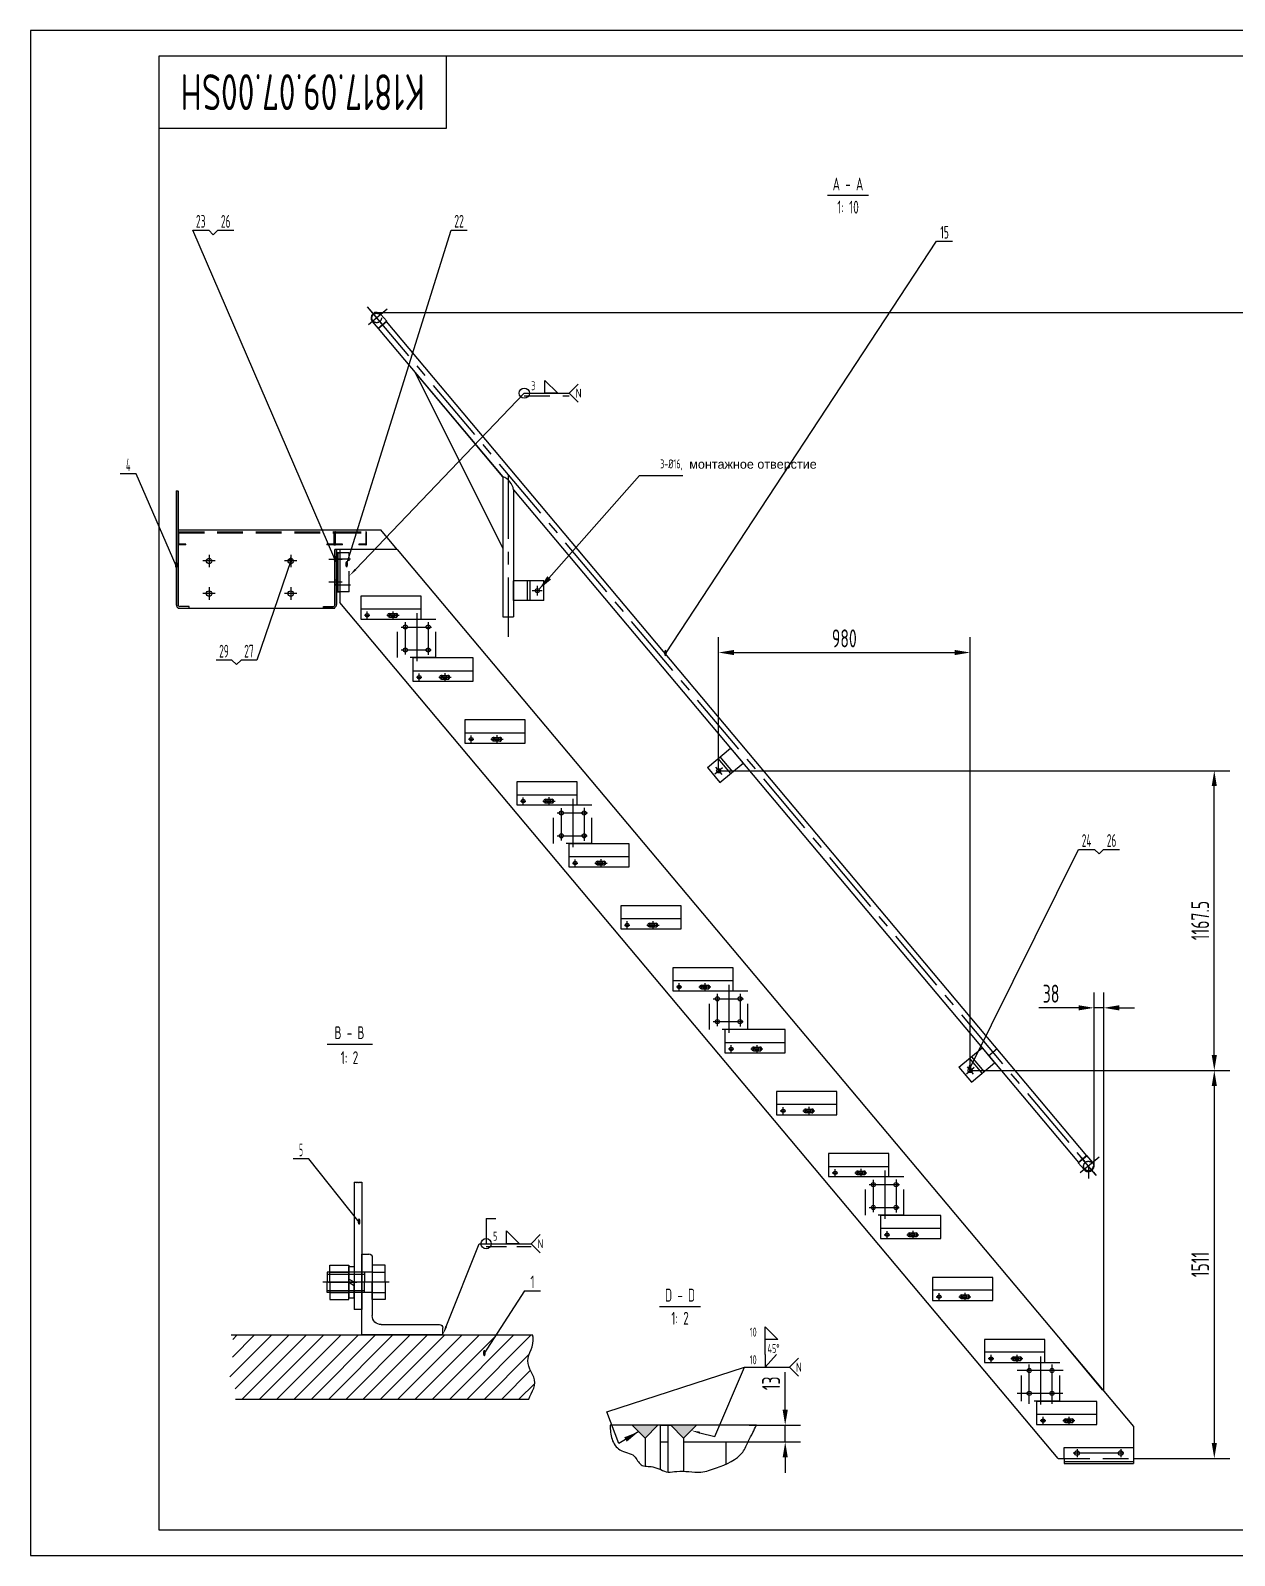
# Model space of a CAD drawing. Header units: millimetres. Extents: x 0 to 8400, y -102 to 5940.
# Drawn here: x 0 to 4689, y 0 to 5940 of the extents above; entities that cross this region are included whole.
import ezdxf
from ezdxf.enums import TextEntityAlignment as Align

# ---------------------------------------------------------------- set-up
doc = ezdxf.new("R2010")
doc.units = ezdxf.units.MM
doc.header["$LTSCALE"] = 200
doc.linetypes.add('F', pattern=[0.75, 0.5, -0.25])
doc.linetypes.add('G', pattern=[2, 1.25, -0.25, 0.25, -0.25])
for name, color, linetype in [('01', 7, 'Continuous'), ('02', 1, 'Continuous'), ('04', 2, 'F'), ('05', 4, 'G'), ('08', 1, 'Continuous'), ('10', 1, 'Continuous'), ('11', 3, 'Continuous'), ('13', 3, 'Continuous')]:
    doc.layers.add(name, color=color, linetype=linetype)
doc.styles.get("Standard").update_dxf_attribs({"font": 'isocp', "width": 0.707, "bigfont": 'intecad.shx'})
doc.dimstyles.new('INTE', dxfattribs={"dimscale": 20, "dimtxt": 3.5, "dimasz": 3, "dimexe": 3, "dimexo": 0, "dimgap": 1, "dimtad": 1, "dimdec": 3, "dimdsep": 46, "dimtxsty": 'Standard', "dimcen": 0, "dimclrd": 1, "dimclre": 1, "dimclrt": 3, "dimaunit": 1, "dimadec": 0, "dimazin": 0, "dimtfac": 1, "dimtmove": 0, "dimatfit": 0, "dimfxl": 1, "dimarcsym": 0})

# ---------------------------------------------------------------- blocks, each defined once
blk = doc.blocks.new('A$C0010469C')
at = {"layer": '04', "color": 2, "linetype": 'F'}
for p, q in [((0, 3), (0, 48)), ((3, 51), (607, 51)), ((3, 48), (607, 48)), ((3, 3), (3, 48)), ((30, 3), (3, 3)), ((30, 0), (3, 0)), ((30, 0), (30, 3)), ((607, 3), (580, 3)), ((580, 3), (580, 0)), ((607, 0), (580, 0)), ((607, 48), (607, 3)), ((610, 3), (610, 48)), ((610, 48), (610, 3)), ((613, 51), (731, 51)), ((613, 48), (731, 48)), ((613, 3), (613, 48)), ((640, 3), (613, 3)), ((640, 0), (613, 0)), ((640, 0), (640, 3)), ((731, 3), (704, 3)), ((704, 3), (704, 0)), ((731, 0), (704, 0)), ((731, 48), (731, 3)), ((734, 3), (734, 48))]:
    blk.add_line(p, q, dxfattribs=at)
for centre, start, end in [((3, 48), 90, 180), ((3, 3), 180, 270), ((607, 48), 0, 90), ((607, 3), 270, 0), ((613, 48), 90, 180), ((613, 3), 180, 270), ((731, 48), 0, 90), ((731, 3), 270, 0)]:
    blk.add_arc(centre, 3, start, end, dxfattribs=at)
blk = doc.blocks.new('*D105')
at = {"layer": '08', "color": 1, "lineweight": -2, "ltscale": 0.8}
for p, q in [((4141.7, 1517), (4141.7, 2193.2)), ((4179.7, 640.4), (4179.7, 2193.2)), ((4081.7, 2133.2), (3927.3, 2133.2)), ((4179.7, 2133.2), (4141.7, 2133.2)), ((4239.7, 2133.2), (4299.7, 2133.2))]:
    blk.add_line(p, q, dxfattribs=at)
at = {"layer": '08', "color": 1, "ltscale": 0.8}
for points in [[(4081.7, 2143.2), (4081.7, 2123.2), (4141.7, 2133.2)], [(4239.7, 2143.2), (4239.7, 2123.2), (4179.7, 2133.2)]]:
    blk.add_solid(points, dxfattribs=at)
at = {"layer": 'Defpoints', "color": 0, "ltscale": 0.8}
for p in [(4141.7, 2133.2), (4141.7, 1517), (4179.7, 640.4)]:
    blk.add_point(p, dxfattribs=at)
at = {"layer": '08', "color": 3, "ltscale": 0.8, "insert": (3974.5, 2188.2), "char_height": 70, "attachment_point": 5}
blk.add_mtext('38', dxfattribs=at)
blk = doc.blocks.new('*D106')
at = {"layer": '08', "color": 1, "lineweight": -2, "ltscale": 0.8}
for p, q in [((3659.2, 1889), (4670.1, 1889)), ((4610.1, 1829), (4610.1, 437.9)), ((4295.6, 377.9), (4670.1, 377.9))]:
    blk.add_line(p, q, dxfattribs=at)
at = {"layer": '08', "color": 1, "ltscale": 0.8}
for points in [[(4600.1, 1829), (4620.1, 1829), (4610.1, 1889)], [(4600.1, 437.9), (4620.1, 437.9), (4610.1, 377.9)]]:
    blk.add_solid(points, dxfattribs=at)
at = {"layer": 'Defpoints', "color": 0, "ltscale": 0.8}
for p in [(3659.2, 1889), (4295.6, 377.9), (4610.1, 377.9)]:
    blk.add_point(p, dxfattribs=at)
at = {"layer": '08', "color": 3, "ltscale": 0.8, "insert": (4555.1, 1133.4), "char_height": 70, "attachment_point": 5, "rotation": 90}
blk.add_mtext('1511', dxfattribs=at)
blk = doc.blocks.new('*D107')
at = {"layer": '08', "color": 1, "lineweight": -2, "ltscale": 0.8}
for p, q in [((2679.6, 3056.5), (2679.6, 3577.2)), ((3659.2, 1889), (3659.2, 3577.2)), ((2739.6, 3517.2), (3599.2, 3517.2))]:
    blk.add_line(p, q, dxfattribs=at)
at = {"layer": '08', "color": 1, "ltscale": 0.8}
for points in [[(2739.6, 3527.2), (2739.6, 3507.2), (2679.6, 3517.2)], [(3599.2, 3527.2), (3599.2, 3507.2), (3659.2, 3517.2)]]:
    blk.add_solid(points, dxfattribs=at)
at = {"layer": 'Defpoints', "color": 0, "ltscale": 0.8}
for p in [(3659.2, 3517.2), (2679.6, 3056.5), (3659.2, 1889)]:
    blk.add_point(p, dxfattribs=at)
at = {"layer": '08', "color": 3, "ltscale": 0.8, "insert": (3169.4, 3572.2), "char_height": 70, "attachment_point": 5}
blk.add_mtext('980', dxfattribs=at)
blk = doc.blocks.new('*D108')
at = {"layer": '08', "color": 1, "lineweight": -2, "ltscale": 0.8}
for p, q in [((2679.9, 3056.8), (4670.1, 3056.8)), ((4610.1, 1949.3), (4610.1, 2996.8)), ((3659.5, 1889.3), (4670.1, 1889.3))]:
    blk.add_line(p, q, dxfattribs=at)
at = {"layer": '08', "color": 1, "ltscale": 0.8}
for points in [[(4600.1, 2996.8), (4620.1, 2996.8), (4610.1, 3056.8)], [(4600.1, 1949.3), (4620.1, 1949.3), (4610.1, 1889.3)]]:
    blk.add_solid(points, dxfattribs=at)
at = {"layer": 'Defpoints', "color": 0, "ltscale": 0.8}
for p in [(2679.9, 3056.8), (4610.1, 3056.8), (3659.5, 1889.3)]:
    blk.add_point(p, dxfattribs=at)
at = {"layer": '08', "color": 3, "ltscale": 0.8, "insert": (4555.1, 2473.1), "char_height": 70, "attachment_point": 5, "rotation": 90}
blk.add_mtext('1167.5', dxfattribs=at)
blk = doc.blocks.new('*U129', base_point=(6981.3, 4874.6))
at = {"layer": '01'}
blk.add_lwpolyline([(7269, 5171.1), (7269, 5121.1), (7313, 5171.1)], dxfattribs=at)
at = {"layer": '02'}
for points in [[(7015.2, 4866.1), (7073.4, 4851.5), (7189, 5121.1), (7364, 5121.1)], [(7399.4, 5156.5), (7364, 5121.1), (7399.4, 5085.7)]]:
    blk.add_lwpolyline(points, dxfattribs=at)
blk.add_lwpolyline([(6981.3, 4874.6, 0, 8, 0), (7015.2, 4866.1, 8, 8, 0)], format="xyseb", dxfattribs=at)
at = {"layer": '13', "width": 0.707}
blk.add_text('10', height=35, dxfattribs=at).set_placement((7209, 5132.6))
at = {"layer": '13', "width": 1.010989}
blk.add_text('N', height=35, dxfattribs=at).set_placement((7389, 5103.6), (7412, 5103.6), align=Align.FIT)
blk = doc.blocks.new('1231')
at = {"layer": '01'}
for p, q in [((2347.1, 4599.8), (2382.1, 4599.8)), ((2382.1, 4599.8), (2382.1, 4555.8)), ((6624.1, 4598.9), (2382.1, 4598.9)), ((2382.1, 4556.6), (2382.1, 4598.9)), ((6081.1, 4598.9), (6081.1, 4554.9)), ((6624.1, 4599.8), (6624.1, 4555.8)), ((6659.1, 4599.8), (6624.1, 4599.8)), ((6624.1, 4556.6), (6624.1, 4598.9)), ((2347.1, 4555.8), (2382.1, 4555.8)), ((2382.1, 4556.6), (3136.4, 4556.6)), ((2603.4, 4556.6), (3350.1, 4377.3)), ((3136.4, 4556.6), (2603.4, 4556.6)), ((3136.4, 4556.6), (3554.6, 4205.7)), ((3202.2, 4556.6), (6624.1, 4556.6)), ((3202.2, 4556.6), (3581.8, 4238.1)), ((4516.1, 4439.1), (4516.1, 4556.6)), ((4516.1, 4556.6), (4592.1, 4556.6)), ((4592.1, 4439.1), (4592.1, 4556.6)), ((6040.1, 4439.1), (6040.1, 4556.6)), ((6040.1, 4556.6), (6116.1, 4556.6)), ((6116.1, 4439.1), (6116.1, 4556.6)), ((6659.1, 4555.8), (6624.1, 4555.8)), ((3550.1, 4418.1), (3474.6, 4328.1)), ((3608.3, 4369.2), (3550.1, 4418.1)), ((4516.1, 4439.1), (4516.1, 4439.1)), ((4516.1, 4439.1), (4592.1, 4439.1)), ((6040.1, 4439.1), (6116.1, 4439.1)), ((6040.1, 4439.1), (6040.1, 4439.1)), ((3608.3, 4369.2), (3532.8, 4279.2)), ((3608.3, 4369.2), (3608.3, 4369.2)), ((3532.8, 4279.2), (3474.6, 4328.1)), ((3554.6, 4205.7), (3581.8, 4238.1))]:
    blk.add_line(p, q, dxfattribs=at)
at = {"layer": '01', "color": 7, "linetype": 'Continuous'}
for p, q in [((4516.1, 4502.6), (4592.1, 4502.6)), ((6040.1, 4502.6), (6116.1, 4502.6)), ((3567.5, 4320.6), (3509.3, 4369.4))]:
    blk.add_line(p, q, dxfattribs=at)
at = {"layer": '01'}
for centre in [(4554.1, 4464.1), (6078.1, 4464.1), (3563.1, 4374.5)]:
    blk.add_circle(centre, 8, dxfattribs=at)
for centre, radius, start, end in [((2347.1, 4577.8), 22, 90, 270), ((6659.1, 4577.8), 22, 270, 90), ((3169.3, 4497), 68.1, 61.08998, 118.91002)]:
    blk.add_arc(centre, radius, start, end, dxfattribs=at)
at = {"layer": '04', "color": 2, "linetype": 'F'}
for p, q in [((4516.1, 4492.6), (4592.1, 4492.6)), ((6040.1, 4492.6), (6116.1, 4492.6)), ((3573.9, 4328.2), (3515.7, 4377.1))]:
    blk.add_line(p, q, dxfattribs=at)
for centre in [(2347.1, 4577.8), (6659.1, 4577.8)]:
    blk.add_circle(centre, 18.5, dxfattribs=at)
at = {"layer": '05', "color": 4, "linetype": 'G'}
for p, q in [((2289.8, 4577.8), (6706.5, 4577.8)), ((2303.2, 4577.8), (2390.9, 4577.8)), ((2347.1, 4631.9), (2347.1, 4535.9)), ((3144.1, 4577.8), (3627.4, 4172.2)), ((6702.9, 4577.8), (6615.2, 4577.8)), ((6659.1, 4631.9), (6659.1, 4535.9)), ((4535.6, 4464.1), (4573.2, 4464.1)), ((4554.1, 4444.9), (4554.1, 4484.3)), ((6059.6, 4464.1), (6097.2, 4464.1)), ((6078.1, 4444.9), (6078.1, 4484.3)), ((3577.3, 4362.6), (3548.5, 4386.8)), ((3575.5, 4389.2), (3550.2, 4359))]:
    blk.add_line(p, q, dxfattribs=at)
blk = doc.blocks.new('*U131', base_point=(1241.5, 3815.3))
at = {"layer": '01'}
blk.add_lwpolyline([(2003.1, 4577.3), (2053.1, 4527.3), (2003.1, 4527.3)], close=True, dxfattribs=at)
blk.add_circle((1923.1, 4527.3), 20, dxfattribs=at)
at = {"layer": '02'}
for points in [[(1265.7, 3840.6), (1923.1, 4527.3), (2098.1, 4527.3)], [(2133.4, 4562.6), (2098.1, 4527.3), (2133.4, 4491.9)]]:
    blk.add_lwpolyline(points, dxfattribs=at)
blk.add_lwpolyline([(1241.5, 3815.3, 0, 8, 0), (1265.7, 3840.6, 8, 8, 0)], format="xyseb", dxfattribs=at)
at = {"layer": '04'}
blk.add_line((1923.1, 4516.8), (2098.1, 4516.8), dxfattribs=at)
at = {"layer": '13', "width": 0.707}
blk.add_text('3', height=35, dxfattribs=at).set_placement((1950.1, 4538.8))
at = {"layer": '13', "width": 1.010989}
blk.add_text('N', height=35, dxfattribs=at).set_placement((2123.1, 4509.8), (2146.1, 4509.8), align=Align.FIT)
blk = doc.blocks.new('*D132')
at = {"layer": '08', "color": 1, "lineweight": -2, "ltscale": 0.8}
for p, q in [((2939.1, 567.4), (2939.1, 714)), ((2798.5, 507.4), (2999.1, 507.4)), ((2939.1, 442.4), (2939.1, 507.4)), ((2708.5, 442.4), (2999.1, 442.4)), ((2939.1, 382.4), (2939.1, 322.4))]:
    blk.add_line(p, q, dxfattribs=at)
at = {"layer": '08', "color": 1, "ltscale": 0.8}
for points in [[(2929.1, 567.4), (2949.1, 567.4), (2939.1, 507.4)], [(2929.1, 382.4), (2949.1, 382.4), (2939.1, 442.4)]]:
    blk.add_solid(points, dxfattribs=at)
at = {"layer": 'Defpoints', "color": 0, "ltscale": 0.8}
for p in [(2798.5, 507.4), (2939.1, 507.4), (2708.5, 442.4)]:
    blk.add_point(p, dxfattribs=at)
at = {"layer": '08', "color": 3, "ltscale": 0.8, "insert": (2884.1, 670.7), "char_height": 70, "attachment_point": 5, "rotation": 90}
blk.add_mtext('13', dxfattribs=at)
blk = doc.blocks.new('*U133')
at = {"layer": '01'}
for p, q in [((0, 63), (0, 0)), ((0, 63), (5.4, 63)), ((8, 15), (8, 60.4)), ((0, 0), (63, 0)), ((60.4, 8), (15, 8)), ((63, 0), (63, 5.4))]:
    blk.add_line(p, q, dxfattribs=at)
for centre, radius, start, end in [((5.4, 60.4), 2.64, 0.2621, 90), ((15, 15), 7, 180, 269.8782), ((60.4, 5.4), 2.64, 0, 90)]:
    blk.add_arc(centre, radius, start, end, dxfattribs=at)
blk = doc.blocks.new('*U134')
at = {"layer": '01'}
for p, q in [((-14.8, 0), (-14.8, 13.4)), ((-14.8, 13.4), (0, 13.4)), ((0, 13.4), (0, 0)), ((-14.8, 8), (0, 8)), ((0, -13.4), (0, 0)), ((-14.8, 0), (-14.8, -13.4)), ((-14.8, -8), (0, -8)), ((-14.8, -13.4), (0, -13.4))]:
    blk.add_line(p, q, dxfattribs=at)
at = {"layer": '05'}
blk.add_line((-15.9, 0), (1.1, 0), dxfattribs=at)
blk = doc.blocks.new('*U135')
at = {"layer": '01'}
for p, q in [((-10, 0), (-10, 13.4)), ((-10, 13.4), (0, 13.4)), ((0, 13.4), (0, 0)), ((0, 8), (-10, 8)), ((-10, 0), (-10, -13.4)), ((0, 8), (35, 8)), ((0, -13.4), (0, 0)), ((6, 8), (6, 0)), ((6, -8), (6, 0)), ((35, 8), (35, 0)), ((35, -8), (35, 0)), ((0, -8), (-10, -8)), ((0, -8), (35, -8)), ((-10, -13.4), (0, -13.4))]:
    blk.add_line(p, q, dxfattribs=at)
at = {"layer": '02'}
for p, q in [((35, 6.4), (6, 6.4)), ((35, -6.4), (6, -6.4))]:
    blk.add_line(p, q, dxfattribs=at)
at = {"layer": '05'}
blk.add_line((-13.1, 0), (38.5, 0), dxfattribs=at)
blk = doc.blocks.new('*U136')
at = {"layer": '01'}
for p, q in [((-12.2, 4.1), (-12.2, 0)), ((0, 4.1), (-12.2, 4.1)), ((-12.2, 0), (0, 0)), ((0, 0), (-2.4, 4.1)), ((0, 4.1), (2.4, 0)), ((0, 4.1), (12.2, 4.1)), ((12.2, 0), (0, 0)), ((12.2, 4.1), (12.2, 0))]:
    blk.add_line(p, q, dxfattribs=at)
at = {"layer": '05'}
blk.add_line((0, 6.2), (0, -2.1), dxfattribs=at)
blk = doc.blocks.new('6547891230.0.')
at = {"layer": '01'}
for p, q in [((19383.4, 7040.4), (19159.4, 7040.4)), ((19159.4, 7040.4), (19159.4, 6832.8)), ((19383.4, 7040.4), (22250.6, 3623.6)), ((21888.3, 3580.8), (19159.4, 6832.8)), ((22130, 3767.3), (21976.4, 3950.4)), ((22250.6, 3623.6), (22250.6, 3479.4)), ((21980.6, 3499.2), (21980.6, 3479.4))]:
    blk.add_line(p, q, dxfattribs=at)
at = {"layer": '01', "color": 7, "linetype": 'Continuous'}
for p, q in [((19475.8, 6858.7), (19240.8, 6858.7)), ((19240.8, 6858.7), (19240.8, 6768.7)), ((19475.8, 6768.7), (19475.8, 6858.7)), ((19240.8, 6808.7), (19475.8, 6808.7)), ((19352.8, 6790.7), (19378.8, 6790.7)), ((19352.8, 6776.7), (19378.8, 6776.7)), ((19240.8, 6768.7), (19475.8, 6768.7)), ((19443.3, 6617.4), (19443.3, 6527.4)), ((19678.3, 6617.4), (19443.3, 6617.4)), ((19678.3, 6527.4), (19678.3, 6617.4)), ((19443.3, 6567.4), (19678.3, 6567.4)), ((19555.3, 6549.4), (19581.3, 6549.4)), ((19555.3, 6535.4), (19581.3, 6535.4)), ((19443.3, 6527.4), (19678.3, 6527.4)), ((19880.8, 6376.1), (19645.8, 6376.1)), ((19645.8, 6376.1), (19645.8, 6286.1)), ((19880.8, 6286.1), (19880.8, 6376.1)), ((19645.8, 6326.1), (19880.8, 6326.1)), ((19757.8, 6308.1), (19783.8, 6308.1)), ((19645.8, 6286.1), (19880.8, 6286.1)), ((19757.8, 6294.1), (19783.8, 6294.1)), ((19848.3, 6134.8), (19848.3, 6044.8)), ((20083.3, 6134.8), (19848.3, 6134.8)), ((20083.3, 6044.8), (20083.3, 6134.8)), ((19848.3, 6084.8), (20083.3, 6084.8)), ((19960.3, 6068.6), (19960.3, 6050.8)), ((19960.3, 6066.8), (19986.3, 6066.8)), ((19848.3, 6044.8), (20083.3, 6044.8)), ((19960.3, 6052.8), (19986.3, 6052.8)), ((20285.8, 5893.5), (20050.8, 5893.5)), ((20050.8, 5893.5), (20050.8, 5803.5)), ((20285.8, 5803.5), (20285.8, 5893.5)), ((20050.8, 5843.5), (20285.8, 5843.5)), ((20162.8, 5825.5), (20188.8, 5825.5)), ((20050.8, 5803.5), (20285.8, 5803.5)), ((20162.8, 5811.5), (20188.8, 5811.5)), ((20253.3, 5652.2), (20253.3, 5562.2)), ((20488.3, 5652.2), (20253.3, 5652.2)), ((20488.3, 5562.2), (20488.3, 5652.2)), ((20253.3, 5602.2), (20488.3, 5602.2)), ((20365.3, 5584.2), (20391.3, 5584.2)), ((20253.3, 5562.2), (20488.3, 5562.2)), ((20365.3, 5570.2), (20391.3, 5570.2)), ((20690.8, 5410.9), (20455.8, 5410.9)), ((20455.8, 5410.9), (20455.8, 5320.9)), ((20690.8, 5320.9), (20690.8, 5410.9)), ((20455.8, 5360.9), (20690.8, 5360.9)), ((20455.8, 5320.9), (20690.8, 5320.9)), ((20567.8, 5344.7), (20567.8, 5326.9)), ((20567.8, 5342.9), (20593.8, 5342.9)), ((20567.8, 5328.9), (20593.8, 5328.9)), ((20593.8, 5344.7), (20593.8, 5326.1)), ((20658.3, 5169.6), (20658.3, 5079.6)), ((20893.3, 5169.6), (20658.3, 5169.6)), ((20893.3, 5079.6), (20893.3, 5169.6)), ((20658.3, 5119.6), (20893.3, 5119.6)), ((20658.3, 5079.6), (20893.3, 5079.6)), ((20770.3, 5101.6), (20796.3, 5101.6)), ((20770.3, 5087.6), (20796.3, 5087.6)), ((21095.7, 4928.3), (20860.7, 4928.3)), ((20860.7, 4928.3), (20860.7, 4838.3)), ((21095.7, 4878.3), (20860.7, 4878.3)), ((21095.7, 4838.3), (21095.7, 4928.3)), ((20860.7, 4838.3), (21095.7, 4838.3)), ((20972.7, 4860.3), (20998.7, 4860.3)), ((20972.7, 4846.3), (20998.7, 4846.3)), ((21063.2, 4687), (21063.2, 4597)), ((21298.2, 4687), (21063.2, 4687)), ((21063.2, 4637), (21298.2, 4637)), ((21298.2, 4597), (21298.2, 4687)), ((21063.2, 4597), (21298.2, 4597)), ((21175.2, 4619), (21201.2, 4619)), ((21175.2, 4605), (21201.2, 4605)), ((21281.4, 4620.4), (21281.4, 4433)), ((21500.7, 4445.7), (21265.7, 4445.7)), ((21265.7, 4445.7), (21265.7, 4355.7)), ((21500.7, 4395.7), (21265.7, 4395.7)), ((21500.7, 4355.7), (21500.7, 4445.7)), ((21265.7, 4355.7), (21500.7, 4355.7)), ((21377.7, 4377.7), (21403.7, 4377.7)), ((21377.7, 4363.7), (21403.7, 4363.7)), ((21703.2, 4204.4), (21468.2, 4204.4)), ((21468.2, 4204.4), (21468.2, 4114.4)), ((21703.2, 4114.4), (21703.2, 4204.4)), ((21703.2, 4154.4), (21468.2, 4154.4)), ((21468.2, 4114.4), (21703.2, 4114.4)), ((21580.2, 4136.4), (21606.2, 4136.4)), ((21580.2, 4122.4), (21606.2, 4122.4)), ((21905.7, 3963.1), (21670.7, 3963.1)), ((21670.7, 3963.1), (21670.7, 3873.1)), ((21905.7, 3873.1), (21905.7, 3963.1)), ((21905.7, 3913.1), (21670.7, 3913.1)), ((21670.7, 3873.1), (21905.7, 3873.1)), ((21782.7, 3895.1), (21808.7, 3895.1)), ((21782.7, 3881.1), (21808.7, 3881.1)), ((21873.2, 3721.8), (21873.2, 3671.8)), ((22108.2, 3721.8), (21873.2, 3721.8)), ((22108.2, 3671.8), (22108.2, 3721.8)), ((21873.2, 3671.8), (22108.2, 3671.8)), ((21873.2, 3671.8), (21873.2, 3631.8)), ((21873.2, 3631.8), (22108.2, 3631.8)), ((21985.2, 3653.8), (22011.2, 3653.8)), ((21985.2, 3639.8), (22011.2, 3639.8)), ((22108.2, 3631.8), (22108.2, 3671.8)), ((21956.8, 3499.2), (21888.3, 3580.8)), ((21980.6, 3499.2), (21980.6, 3542.4)), ((21980.6, 3542.4), (22250.6, 3542.4)), ((21956.8, 3499.2), (21980.6, 3499.2)), ((21980.6, 3487.4), (22250.6, 3487.4)), ((21980.6, 3479.4), (22250.6, 3479.4))]:
    blk.add_line(p, q, dxfattribs=at)
for centre, radius in [((19265.8, 6783.7), 7), ((19365.8, 6783.7), 7), ((19414.5, 6737.6), 8), ((19503.5, 6737.6), 8), ((19414.5, 6648.6), 8), ((19503.5, 6648.6), 8), ((19468.3, 6542.4), 7), ((19568.3, 6542.4), 7), ((19670.8, 6301.1), 7), ((19770.8, 6301.1), 7), ((19873.3, 6059.8), 7), ((19973.3, 6059.8), 7), ((20021.9, 6013.7), 8), ((20110.9, 6013.7), 8), ((20021.9, 5924.7), 8), ((20110.9, 5924.7), 8), ((20075.8, 5818.5), 7), ((20175.8, 5818.5), 7), ((20278.3, 5577.2), 7), ((20378.3, 5577.2), 7), ((20480.8, 5335.9), 7), ((20580.8, 5335.9), 7), ((20629.4, 5289.8), 8), ((20718.4, 5289.8), 8), ((20629.4, 5200.8), 8), ((20718.4, 5200.8), 8), ((20683.3, 5094.6), 7), ((20783.3, 5094.6), 7), ((20885.7, 4853.3), 7), ((20985.7, 4853.3), 7), ((21088.2, 4612), 7), ((21188.2, 4612), 7), ((21236.9, 4565.9), 8), ((21325.9, 4565.9), 8), ((21236.9, 4476.9), 8), ((21325.9, 4476.9), 8), ((21290.7, 4370.7), 7), ((21390.7, 4370.7), 7), ((21493.2, 4129.4), 7), ((21593.2, 4129.4), 7), ((21695.7, 3888.1), 7), ((21795.7, 3888.1), 7), ((21844.3, 3842), 8), ((21933.3, 3842), 8), ((21844.3, 3753), 8), ((21933.3, 3753), 8), ((21898.2, 3646.8), 7), ((21998.2, 3646.8), 7)]:
    blk.add_circle(centre, radius, dxfattribs=at)
at = {"layer": '01'}
for centre in [(22030.6, 3520.4), (22200.6, 3520.4)]:
    blk.add_circle(centre, 9, dxfattribs=at)
at = {"layer": '01', "color": 7, "linetype": 'Continuous'}
for centre, start, end in [((19352.8, 6783.7), 90, 270), ((19378.8, 6783.7), 270, 90), ((19555.3, 6542.4), 90, 270), ((19581.3, 6542.4), 270, 90), ((19757.8, 6301.1), 90, 270), ((19783.8, 6301.1), 270, 90), ((19960.3, 6059.8), 90, 270), ((19986.3, 6059.8), 270, 90), ((20162.8, 5818.5), 90, 270), ((20188.8, 5818.5), 270, 90), ((20365.3, 5577.2), 90, 270), ((20391.3, 5577.2), 270, 90), ((20567.8, 5335.9), 90, 270), ((20593.8, 5335.9), 270, 90), ((20770.3, 5094.6), 90, 270), ((20796.3, 5094.6), 270, 90), ((20972.7, 4853.3), 90, 270), ((20998.7, 4853.3), 270, 90), ((21175.2, 4612), 90, 270), ((21201.2, 4612), 270, 90), ((21377.7, 4370.7), 90, 270), ((21403.7, 4370.7), 270, 90), ((21580.2, 4129.4), 90, 270), ((21606.2, 4129.4), 270, 90), ((21782.7, 3888.1), 90, 270), ((21808.7, 3888.1), 270, 90), ((21985.2, 3646.8), 90, 270), ((22011.2, 3646.8), 270, 90)]:
    blk.add_arc(centre, 7, start, end, dxfattribs=at)
at = {"layer": '04', "color": 2, "linetype": 'F'}
for p, q in [((19533.5, 6767.6), (19384.5, 6767.6)), ((19384.5, 6618.6), (19384.5, 6767.6)), ((19533.5, 6618.6), (19533.5, 6767.6)), ((19533.5, 6618.6), (19384.5, 6618.6)), ((20140.9, 6043.7), (19991.9, 6043.7)), ((19991.9, 5894.7), (19991.9, 6043.7)), ((20140.9, 5894.7), (20140.9, 6043.7)), ((20140.9, 5894.7), (19991.9, 5894.7)), ((20748.4, 5319.8), (20599.4, 5319.8)), ((20599.4, 5170.8), (20599.4, 5319.8)), ((20748.4, 5170.8), (20748.4, 5319.8)), ((20748.4, 5170.8), (20599.4, 5170.8)), ((21355.9, 4595.9), (21206.9, 4595.9)), ((21206.9, 4446.9), (21206.9, 4595.9)), ((21355.9, 4446.9), (21355.9, 4595.9)), ((21355.9, 4446.9), (21206.9, 4446.9)), ((21963.3, 3872), (21814.3, 3872)), ((21814.3, 3723), (21814.3, 3872)), ((21963.3, 3723), (21963.3, 3872)), ((21963.3, 3723), (21814.3, 3723)), ((21980.6, 3499.2), (22250.6, 3499.2))]:
    blk.add_line(p, q, dxfattribs=at)
at = {"layer": '05', "color": 4, "linetype": 'G'}
for p, q in [((19255.1, 6783.7), (19276.5, 6783.7)), ((19265.8, 6768.7), (19265.8, 6798.1)), ((19342.5, 6783.7), (19390.1, 6783.7)), ((19352.8, 6792.5), (19352.8, 6774.7)), ((19365.8, 6798.9), (19365.8, 6770.9)), ((19378.8, 6792.5), (19378.8, 6773.9)), ((19459, 6792.1), (19459, 6604.7)), ((19398.6, 6737.6), (19516.3, 6737.6)), ((19414.5, 6756.4), (19414.5, 6630.7)), ((19503.5, 6757), (19503.5, 6629.4)), ((19398.9, 6648.6), (19514.9, 6648.6)), ((19457.6, 6542.4), (19479, 6542.4)), ((19468.3, 6527.4), (19468.3, 6556.8)), ((19545, 6542.4), (19592.6, 6542.4)), ((19555.3, 6551.2), (19555.3, 6533.4)), ((19568.3, 6557.6), (19568.3, 6529.6)), ((19581.3, 6551.2), (19581.3, 6532.6)), ((19660.1, 6301.1), (19681.4, 6301.1)), ((19670.8, 6286.1), (19670.8, 6315.5)), ((19747.4, 6301.1), (19795.1, 6301.1)), ((19757.8, 6309.9), (19757.8, 6292.1)), ((19770.8, 6316.3), (19770.8, 6288.3)), ((19783.8, 6309.9), (19783.8, 6291.3)), ((19862.6, 6059.8), (19883.9, 6059.8)), ((19873.3, 6044.8), (19873.3, 6074.2)), ((19949.9, 6059.8), (19997.6, 6059.8)), ((19973.3, 6075), (19973.3, 6047)), ((19986.3, 6068.6), (19986.3, 6050)), ((20066.4, 6068.2), (20066.4, 5880.8)), ((20006, 6014.2), (20123.8, 6014.2)), ((20021.9, 6032.5), (20021.9, 5906.8)), ((20110.9, 6033.1), (20110.9, 5905.5)), ((20006.4, 5924.7), (20122.4, 5924.7)), ((20075.8, 5803.5), (20075.8, 5832.9)), ((20162.8, 5827.3), (20162.8, 5809.5)), ((20175.8, 5833.7), (20175.8, 5805.7)), ((20188.8, 5827.3), (20188.8, 5808.7)), ((20065.1, 5818.5), (20086.4, 5818.5)), ((20152.4, 5818.5), (20200.1, 5818.5)), ((20278.3, 5562.2), (20278.3, 5591.6)), ((20365.3, 5586), (20365.3, 5568.2)), ((20378.3, 5592.4), (20378.3, 5564.4)), ((20391.3, 5586), (20391.3, 5567.4)), ((20267.6, 5577.2), (20288.9, 5577.2)), ((20354.9, 5577.2), (20402.6, 5577.2)), ((20480.8, 5320.9), (20480.8, 5350.3)), ((20580.8, 5351.1), (20580.8, 5323.1)), ((20470.1, 5335.9), (20491.4, 5335.9)), ((20557.4, 5335.9), (20605, 5335.9)), ((20613.5, 5289.8), (20731.2, 5289.8)), ((20629.4, 5308.6), (20629.4, 5182.9)), ((20673.9, 5344.3), (20673.9, 5156.9)), ((20718.4, 5309.2), (20718.4, 5181.6)), ((20613.8, 5200.8), (20729.9, 5200.8)), ((20683.3, 5079.6), (20683.3, 5109)), ((20783.3, 5109.8), (20783.3, 5081.8)), ((20672.6, 5094.6), (20693.9, 5094.6)), ((20759.9, 5094.6), (20807.5, 5094.6)), ((20770.3, 5103.4), (20770.3, 5085.6)), ((20796.3, 5103.4), (20796.3, 5084.8)), ((20875, 4853.3), (20896.4, 4853.3)), ((20885.7, 4838.3), (20885.7, 4867.7)), ((20962.4, 4853.3), (21010, 4853.3)), ((20972.7, 4862.1), (20972.7, 4844.3)), ((20985.7, 4868.5), (20985.7, 4840.5)), ((20998.7, 4862.1), (20998.7, 4843.5)), ((21077.5, 4612), (21098.9, 4612)), ((21088.2, 4597), (21088.2, 4626.4)), ((21164.9, 4612), (21212.5, 4612)), ((21175.2, 4620.8), (21175.2, 4603)), ((21188.2, 4627.2), (21188.2, 4599.2)), ((21201.2, 4620.8), (21201.2, 4602.2)), ((21236.9, 4584.7), (21236.9, 4459)), ((21325.9, 4585.3), (21325.9, 4457.7)), ((21221, 4565.9), (21338.7, 4565.9)), ((21221.3, 4476.9), (21337.3, 4476.9)), ((21280, 4370.7), (21301.4, 4370.7)), ((21290.7, 4355.7), (21290.7, 4385.1)), ((21367.3, 4370.7), (21415, 4370.7)), ((21377.7, 4379.5), (21377.7, 4361.7)), ((21390.7, 4385.9), (21390.7, 4357.9)), ((21403.7, 4379.5), (21403.7, 4360.9)), ((21482.5, 4129.4), (21503.8, 4129.4)), ((21493.2, 4114.4), (21493.2, 4143.8)), ((21569.8, 4129.4), (21617.5, 4129.4)), ((21580.2, 4138.2), (21580.2, 4120.4)), ((21593.2, 4144.6), (21593.2, 4116.6)), ((21606.2, 4138.2), (21606.2, 4119.6)), ((21685, 3888.1), (21706.3, 3888.1)), ((21695.7, 3873.1), (21695.7, 3902.5)), ((21772.3, 3888.1), (21820, 3888.1)), ((21782.7, 3896.9), (21782.7, 3879.1)), ((21795.7, 3903.3), (21795.7, 3875.3)), ((21808.7, 3896.9), (21808.7, 3878.3)), ((21844.3, 3712), (21844.3, 3865.5)), ((21888.8, 3896.5), (21888.8, 3709.1)), ((21933.3, 3712), (21933.3, 3865.5)), ((21976.3, 3842), (21797.1, 3842)), ((21975.2, 3753), (21797.1, 3753)), ((21887.5, 3646.8), (21908.8, 3646.8)), ((21898.2, 3631.8), (21898.2, 3661.2)), ((21974.8, 3646.8), (22022.5, 3646.8)), ((21985.2, 3655.6), (21985.2, 3637.8)), ((21998.2, 3662), (21998.2, 3634)), ((22011.2, 3655.6), (22011.2, 3637)), ((22213.1, 3520.4), (22014.9, 3520.4)), ((22030.6, 3536), (22030.6, 3504.9)), ((22200.8, 3536), (22200.8, 3504.9))]:
    blk.add_line(p, q, dxfattribs=at)
blk = doc.blocks.new('*U160', base_point=(251.96, 168.31))
at = {"layer": '01'}
for p, q in [((251.96, 168.31), (251.96, 182.31)), ((195.96, 168.31), (251.96, 168.31))]:
    blk.add_line(p, q, dxfattribs=at)
blk = doc.blocks.new('*U161')
at = {"layer": '04'}
blk.add_blockref('*U160', (0, 0), dxfattribs=at)
blk = doc.blocks.new('*U162')
at = {"layer": '01'}
for points in [[(415, 292), (25, 292)], [(25, 292), (25, 5)], [(415, 5), (415, 292)], [(25, 5), (415, 5)]]:
    blk.add_lwpolyline(points, dxfattribs=at)
at = {"layer": '02'}
for points in [[(420, 297), (0, 297)], [(0, 297), (0, 0)], [(420, 0), (420, 297)], [(0, 0), (420, 0)]]:
    blk.add_lwpolyline(points, dxfattribs=at)

msp = doc.modelspace()

# ---------------------------------------------------------------- hatches: boundary and pattern name
at = {"layer": '02', "ltscale": 0.8}
h = msp.add_hatch(color=256, dxfattribs=at)
h.paths.add_polyline_path([(2543.549, 457.3613), (2593.549, 507.3613), (2493.549, 507.3613)])
h.paths.add_polyline_path([(2443.549, 507.3613), (2343.549, 507.3613), (2393.549, 457.3613)])
at = {"layer": '10', "ltscale": 0.8}
h = msp.add_hatch(dxfattribs=at)
h.set_pattern_fill('ANSI31', color=256, scale=15, style=0)
h.set_pattern_definition([(45, (-3277.974, 1827.42), (-33.67596, 33.67596), [])])
h.paths.add_polyline_path([(1963.7937, 672.9254), (1962.6207, 683.5892), (1959.5282, 694.253), (1955.1561, 704.9167), (1950.1441, 715.5805), (1945.1321, 726.2443), (1940.76, 736.9081), (1937.6675, 747.5718), (1936.4945, 758.2356), (1937.6542, 768.9133), (1940.6533, 779.6742), (1944.7722, 790.6018), (1949.291, 801.7794), (1953.4899, 813.2901), (1956.649, 825.2175), (1958.0486, 837.6446), (1956.9689, 850.655), (1954.5075, 859.2507), (781.0705, 859.2507), (782.7781, 854.7945), (789.1559, 838.4234), (793.501, 823.2491), (794.6941, 808.8727), (793.1475, 795.1407), (789.6567, 781.961), (785.0169, 769.2416), (780.0237, 756.8904), (775.4723, 744.8154), (772.1582, 732.9245), (770.8768, 721.1257), (772.1729, 709.3423), (775.5901, 697.5588), (780.4214, 685.7753), (785.9596, 673.9919), (791.4978, 662.2084), (796.329, 650.4249), (799.7463, 638.6414), (801.0424, 626.858), (799.7463, 615.0745), (798.0573, 609.2507), (1940.8862, 609.2507), (1945.1321, 619.6065), (1950.1441, 630.2703), (1955.1561, 640.9341), (1959.5282, 651.5979), (1962.6207, 662.2616)])

# ---------------------------------------------------------------- linework, layer by layer
at = {"ltscale": 0.8}
for p, q in [((567.4602, 4146.9857), (567.4602, 3703.9857)), ((567.4602, 4146.9857), (573.4602, 4146.9857)), ((573.4602, 4146.9857), (573.4602, 3703.9857)), ((574.4602, 4146.9857), (574.4602, 3700.1127)), ((574.4602, 3994.9857), (1364.4589, 3994.9857)), ((574.4602, 3994.9857), (574.4602, 3700.1127)), ((1428.4602, 3918.9857), (1364.4589, 3994.9857)), ((1185.4602, 3918.9857), (1185.4602, 3703.9857)), ((1428.4602, 3918.9857), (1185.4602, 3918.9857)), ((1191.4602, 3918.9857), (1185.4602, 3918.9857)), ((1428.4602, 3918.9857), (1185.4602, 3918.9857)), ((1185.4602, 3703.9857), (1185.4602, 3918.9857)), ((1185.4602, 3703.9857), (1185.4602, 3918.9857)), ((1191.4602, 3918.9857), (1191.4602, 3703.9857)), ((1191.4602, 3905.9857), (1191.4602, 3753.9857)), ((574.4602, 3691.8613), (574.4602, 3689.9857)), ((574.4602, 3691.8613), (574.4602, 3689.9857)), ((574.4602, 3689.9857), (1185.4602, 3689.9857)), ((574.4602, 3689.9857), (1185.4602, 3689.9857)), ((1185.4602, 3689.9857), (1185.4602, 3692.4965)), ((1185.4602, 3689.9857), (1185.4602, 3692.4965))]:
    msp.add_line(p, q, dxfattribs=at)
for centre in [(695.4602, 3873.9857), (1013.4602, 3873.9857), (695.4602, 3746.9857), (1013.4602, 3746.9857)]:
    msp.add_circle(centre, 10.5, dxfattribs=at)
at = {"layer": '01', "ltscale": 0.8}
for p, q in [((3263.6033, 5296.95), (3103.6033, 5296.95)), ((1191.4602, 3905.9857), (1204.5186, 3905.9821)), ((1191.4602, 3753.9857), (1204.4771, 3753.9857)), ((1154.6639, 1991.4395), (1331.6629, 1991.4395)), ((4119.7022, 1517.0013), (4119.7022, 1468.3639)), ((1260.7951, 1453.6596), (1260.7951, 958.4274)), ((1290.7951, 1453.6596), (1290.7951, 958.4274)), ((1774.1753, 1312.6703), (1774.1753, 1214.5121)), ((1774.1753, 1312.6703), (1812.322, 1312.6703)), ((1290.7951, 958.4274), (1260.7951, 958.4274)), ((2609.5602, 969.1038), (2449.5602, 969.1038))]:
    msp.add_line(p, q, dxfattribs=at)
at = {"layer": '01', "color": 7, "linetype": 'Continuous', "ltscale": 0.8}
for p, q in [((1196.4602, 3905.9857), (1196.4602, 3753.9857)), ((618.4602, 3695.9857), (581.4602, 3695.9857)), ((581.4602, 3689.9857), (618.4602, 3689.9857)), ((618.4602, 3689.9857), (618.4602, 3695.9857)), ((1140.4602, 3695.9857), (1177.4602, 3695.9857)), ((1140.4602, 3689.9857), (1140.4602, 3695.9857)), ((1177.4602, 3689.9857), (1140.4602, 3689.9857)), ((781.0705, 859.2507), (1954.5075, 859.2507)), ((798.0573, 609.2507), (1940.8862, 609.2507)), ((2827.4017, 507.3613), (2256.9963, 507.3613)), ((2343.549, 507.3613), (2393.549, 457.3613)), ((2393.549, 457.3613), (2443.549, 507.3613)), ((2453.549, 507.3613), (2443.549, 507.3613)), ((2453.549, 334.6238), (2453.549, 507.3613)), ((2453.549, 507.3613), (2483.549, 507.3613)), ((2483.549, 325.0979), (2483.549, 507.3613)), ((2483.549, 507.3613), (2493.549, 507.3613)), ((2543.549, 457.3613), (2493.549, 507.3613)), ((2593.549, 507.3613), (2543.549, 457.3613)), ((2393.549, 457.3613), (2393.549, 348.0375)), ((2453.549, 442.3613), (2483.549, 442.3613)), ((2543.549, 457.3613), (2543.549, 328.1404)), ((2543.549, 442.3613), (2708.549, 442.3613)), ((2708.549, 355.9765), (2708.549, 442.3613))]:
    msp.add_line(p, q, dxfattribs=at)
at = {"layer": '01', "ltscale": 0.8}
for points in [[(1854.1753, 1264.5121), (1904.1753, 1214.5121), (1854.1753, 1214.5121)], [(2860.7277, 890.9486), (2910.7277, 840.9486), (2860.7277, 840.9486)]]:
    msp.add_lwpolyline(points, close=True, dxfattribs=at)
msp.add_circle((1774.1753, 1214.5121), 20, dxfattribs=at)
at = {"layer": '01', "color": 7, "linetype": 'Continuous', "ltscale": 0.8}
for centre, radius, start, end in [((581.4602, 3703.9857), 14, 180, 240), ((581.4602, 3703.9857), 8, 180, 208.95502437), ((581.4602, 3703.9857), 8, 208.95502437, 270), ((581.4602, 3703.9857), 14, 240, 270), ((1177.4602, 3703.9857), 8, 270, 0), ((1177.4602, 3703.9857), 14, 270, 304.84990458), ((1177.4602, 3703.9857), 14, 304.84990458, 0)]:
    msp.add_arc(centre, radius, start, end, dxfattribs=at)
at = {"layer": '02', "ltscale": 0.8}
for p, q in [((1185.4602, 3880.9857), (631.9326, 5161.9581)), ((631.9326, 5161.9581), (693.9326, 5161.9581)), ((693.9326, 5161.9581), (711.6103, 5144.2804)), ((711.6103, 5144.2804), (729.2879, 5161.9581)), ((729.2879, 5161.9581), (791.2879, 5161.9581)), ((1230.9837, 3858.3042), (1638.0047, 5162.5294)), ((1638.0047, 5162.5294), (1700.0047, 5162.5294)), ((2472.7877, 3512.6212), (3528.8961, 5119.2679)), ((3528.8961, 5119.2679), (3590.8961, 5119.2679)), ((411.5411, 4213.4698), (349.5411, 4213.4698)), ((567.4602, 3855.0552), (411.5411, 4213.4698)), ((1013.4602, 3873.9857), (881.7835, 3487.754)), ((784.4282, 3487.754), (722.4282, 3487.754)), ((802.1058, 3470.0763), (784.4282, 3487.754)), ((819.7835, 3487.754), (802.1058, 3470.0763)), ((881.7835, 3487.754), (819.7835, 3487.754)), ((3658.1182, 1896.9504), (4081.7787, 2750.2227)), ((4081.7787, 2750.2227), (4143.7787, 2750.2227)), ((4143.7787, 2750.2227), (4161.4564, 2732.545)), ((4161.4564, 2732.545), (4179.1341, 2750.2227)), ((4179.1341, 2750.2227), (4241.1341, 2750.2227)), ((1084.4823, 1545.1556), (1022.4823, 1545.1556)), ((1279.6232, 1298.1671), (1084.4823, 1545.1556)), ((1767.3628, 785.6921), (1925.4664, 1031.1231)), ((1924.0547, 1031.1231), (1986.0547, 1031.1231)), ((2860.7277, 783.2799), (2860.7277, 890.9486))]:
    msp.add_line(p, q, dxfattribs=at)
at = {"layer": '02', "color": 1, "linetype": 'Continuous', "ltscale": 0.8}
msp.add_line((1348.002, 4842.185), (5288.0979, 4842.185), dxfattribs=at)
at = {"layer": '02', "ltscale": 0.8}
for points in [[(1260.7951, 1453.6596), (1262.1165, 1454.1758), (1263.2804, 1454.4143), (1264.3052, 1454.4348), (1265.2092, 1454.2971), (1266.0105, 1454.0609), (1266.7277, 1453.7861), (1267.379, 1453.5324), (1267.9826, 1453.3596), (1268.5545, 1453.3121), (1269.1008, 1453.3736), (1269.625, 1453.5125), (1270.131, 1453.6971), (1270.6224, 1453.8957), (1271.1027, 1454.0768), (1271.5757, 1454.2086), (1272.0451, 1454.2596), (1272.5138, 1454.208), (1272.9826, 1454.0721), (1273.4513, 1453.8799), (1273.9201, 1453.6596), (1274.3888, 1453.4393), (1274.8576, 1453.2471), (1275.3263, 1453.1111), (1275.7951, 1453.0596), (1276.2638, 1453.1111), (1276.7326, 1453.2471), (1277.2013, 1453.4393), (1277.6701, 1453.6596), (1278.1388, 1453.8799), (1278.6076, 1454.0721), (1279.0763, 1454.208), (1279.5451, 1454.2596), (1280.0144, 1454.2086), (1280.4875, 1454.0768), (1280.9678, 1453.8957), (1281.4592, 1453.6971), (1281.9651, 1453.5125), (1282.4894, 1453.3736), (1283.0357, 1453.3121), (1283.6076, 1453.3596), (1284.2112, 1453.5324), (1284.8625, 1453.7861), (1285.5796, 1454.0609), (1286.381, 1454.2971), (1287.285, 1454.4348), (1288.3097, 1454.4143), (1289.4737, 1454.1758), (1290.7951, 1453.6596)], [(1984.5306, 1249.8674), (1949.1753, 1214.5121), (1984.5306, 1179.1567)], [(1618.7659, 891.7585), (1747.5465, 1214.5121), (1774.1753, 1214.5121), (1949.1753, 1214.5121)], [(1940.8862, 609.2507), (1945.1321, 619.6065), (1950.1441, 630.2703), (1955.1561, 640.9341), (1959.5282, 651.5979), (1962.6207, 662.2616), (1963.7937, 672.9254), (1962.6207, 683.5892), (1959.5282, 694.253), (1955.1561, 704.9167), (1950.1441, 715.5805), (1945.1321, 726.2443), (1940.76, 736.9081), (1937.6675, 747.5718), (1936.4945, 758.2356), (1937.6542, 768.9133), (1940.6533, 779.6742), (1944.7722, 790.6018), (1949.291, 801.7794), (1953.4899, 813.2901), (1956.649, 825.2175), (1958.0486, 837.6446), (1956.9689, 850.655), (1954.5075, 859.2507)]]:
    msp.add_lwpolyline(points, dxfattribs=at)
msp.add_lwpolyline([(1605.7951, 859.2507, 0, 8, 0), (1618.7659, 891.7585, 8, 8, 0)], format="xyseb", dxfattribs=at)
at = {"layer": '02', "color": 1, "linetype": 'Continuous', "ltscale": 0.8}
msp.add_spline([(2256.9963, 507.3613), (2264.7315, 452.9058), (2295.6919, 411.2001), (2350.8819, 386.9838), (2377.804, 353.3502), (2423.5714, 345.2782), (2483.549, 325.0979), (2516.4524, 327.7887), (2610.6795, 325.0979), (2671.2539, 341.2421), (2773.5576, 403.128), (2796.4413, 446.179), (2812.5945, 478.4674), (2827.4017, 507.3613)], degree=3, dxfattribs=at)
at = {"layer": '04', "color": 2, "linetype": 'F', "ltscale": 0.8}
for p, q in [((1185.4602, 3888.9857), (1191.4602, 3888.9857)), ((1185.4602, 3872.9857), (1191.4602, 3872.9857)), ((1241.4602, 3905.9857), (1191.4602, 3905.9857)), ((1241.4602, 3753.9857), (1241.4602, 3905.9857)), ((1185.4602, 3799.9857), (1191.4602, 3799.9857)), ((1185.4602, 3783.9857), (1191.4602, 3783.9857)), ((1241.4602, 3753.9857), (1191.4602, 3753.9857))]:
    msp.add_line(p, q, dxfattribs=at)
at = {"layer": '04', "ltscale": 0.8}
msp.add_line((1774.1753, 1204.0121), (1949.1753, 1204.0121), dxfattribs=at)
at = {"layer": '05', "ltscale": 0.8}
for p, q in [((719.6565, 3873.9857), (671.2638, 3873.9857)), ((695.4602, 3898.182), (695.4602, 3849.7893)), ((1037.6565, 3873.9857), (989.2638, 3873.9857)), ((1013.4602, 3898.182), (1013.4602, 3849.7893)), ((719.6565, 3746.9857), (671.2638, 3746.9857)), ((695.4602, 3771.182), (695.4602, 3722.7893)), ((1037.6565, 3746.9857), (989.2638, 3746.9857)), ((1013.4602, 3771.182), (1013.4602, 3722.7893))]:
    msp.add_line(p, q, dxfattribs=at)
at = {"layer": '05', "color": 4, "linetype": 'G', "ltscale": 0.8}
for p, q in [((1161.8948, 3880.9857), (1213.9749, 3880.9857)), ((1245.6602, 3880.9857), (1185.6602, 3880.9857)), ((1161.8948, 3791.9857), (1213.9749, 3791.9857)), ((1245.6602, 3778.9857), (1185.6602, 3778.9857)), ((1387.3122, 1064.2507), (1168.4284, 1064.2507))]:
    msp.add_line(p, q, dxfattribs=at)

# ---------------------------------------------------------------- block references
at = {"ltscale": 0.8}
msp.add_blockref('A$C0010469C', (574.4602, 3935.9857), dxfattribs=at)
at = {"layer": '01', "xscale": 20, "yscale": 20, "zscale": 20}
msp.add_blockref('*U162', (0, 0), dxfattribs=at)
at = {"layer": '01', "xscale": 20, "yscale": 20}
msp.add_blockref('*U161', (1620, 5560), dxfattribs=at)
at = {"layer": '01', "ltscale": 0.8, "rotation": 310.000000000002}
msp.add_blockref('1231', (-3667.436, 3675.6076), dxfattribs=at)
at = {"layer": '01', "ltscale": 0.8}
msp.add_blockref('6547891230.0.', (-17954.9163, -3121.3942), dxfattribs=at)
at = {"layer": '01', "ltscale": 0.8, "xscale": -5, "yscale": 5, "zscale": 5}
msp.add_blockref('*U135', (1330.7951, 1064.2507), dxfattribs=at)
for name, p, rotation in [('*U134', (1240.2951, 1064.2507), 180), ('*U136', (1260.7951, 1064.2507), 90)]:
    msp.add_blockref(name, p, dxfattribs=dict(at, rotation=rotation))
at = {"layer": '02', "ltscale": 0.8}
for name, p in [('*U131', (1241.4602, 3815.3056)), ('*U129', (2572.9659, 486.7782))]:
    msp.add_blockref(name, p, dxfattribs=at)
at = {"layer": '04', "ltscale": 0.8, "xscale": -5, "yscale": 5, "zscale": 5, "rotation": 270}
msp.add_blockref('*U133', (1290.7951, 859.2507), dxfattribs=at)

# ---------------------------------------------------------------- texts
at = {"layer": '01', "insert": (2565.4571, 4268.2685), "char_height": 35, "attachment_point": 1}
msp.add_mtext('{\\fArial|b0|i0|c204|p34;\\W1;монтажное отверстие}', dxfattribs=at)
at = {"layer": '02', "ltscale": 0.8, "width": 0.605172}
for p, p2 in [((561.4602, 3845.0552), (573.4602, 3845.0552)), ((1007.4602, 3863.9857), (1019.4602, 3863.9857)), ((1179.4602, 3870.9857), (1191.4602, 3870.9857)), ((1224.9837, 3848.3042), (1236.9837, 3848.3042)), ((2466.7877, 3502.6212), (2478.7877, 3502.6212)), ((3652.1182, 1886.9504), (3664.1182, 1886.9504)), ((1273.6232, 1288.1671), (1285.6232, 1288.1671)), ((1761.3628, 775.6921), (1773.3628, 775.6921))]:
    msp.add_text('●', height=20, dxfattribs=at).set_placement(p, p2, align=Align.FIT)
at = {"layer": '02', "color": 3, "ltscale": 0.8, "insert": (2452.0393, 4226.3944), "char_height": 35, "attachment_point": 7}
msp.add_mtext('3-%%C16,', dxfattribs=at)
at = {"layer": '11', "width": 0.696133}
msp.add_text('K1817.09.07.00SH', height=140, rotation=180, dxfattribs=at).set_placement((1535.5244, 5770), (584.4756, 5770), align=Align.FIT)
at = {"layer": '11', "ltscale": 0.8, "width": 0.707}
for s, p in [('A - A', (3183.6033, 5316.95)), ('1: 10', (3183.6033, 5226.95)), ('B - B', (1242.2937, 2011.4088)), ('1: 2', (1242.2301, 1914.0686)), ('D - D', (2529.5602, 989.1038)), ('1: 2', (2529.5602, 899.1038))]:
    msp.add_text(s, height=50, dxfattribs=at).set_placement(p, align=Align.CENTER)
at = {"layer": '11', "ltscale": 0.8}
for s, height, width, p, p2 in [('23', 49.49747, 0.581958, (644.3326, 5171.9581), (681.5326, 5171.9581)), ('26', 49.49747, 0.578293, (741.6879, 5171.9581), (778.8879, 5171.9581)), ('22', 49.49747, 0.573679, (1650.4047, 5172.5294), (1687.6047, 5172.5294)), ('15', 49.49747, 0.609833, (3543.4237, 5129.2679), (3576.3685, 5129.2679)), ('4', 49.4975, 0.543846, (371.7925, 4223.4698), (389.2898, 4223.4698)), ('29', 49.49747, 0.568672, (734.8282, 3497.754), (772.0282, 3497.754)), ('27', 49.49747, 0.601243, (832.1835, 3497.754), (869.3835, 3497.754)), ('24', 49.49747, 0.556706, (4094.1787, 2760.2227), (4131.3787, 2760.2227)), ('26', 49.49747, 0.578293, (4191.5341, 2760.2227), (4228.7341, 2760.2227)), ('5', 49.4975, 0.527686, (1045.7586, 1555.1556), (1061.206, 1555.1556)), ('1', 49.4975, 0.980615, (1946.5606, 1041.1231), (1963.5488, 1041.1231))]:
    msp.add_text(s, height=height, dxfattribs=dict(at, width=width)).set_placement(p, p2, align=Align.FIT)
at = {"layer": '13', "ltscale": 0.8, "width": 0.707}
for s, p in [('5', (1801.1753, 1226.0121)), ('10', (2800.7277, 852.4486)), ('45%%d', (2870.2866, 788.3599))]:
    msp.add_text(s, height=35, dxfattribs=at).set_placement(p)
at = {"layer": '13', "ltscale": 0.8, "width": 1.010989}
msp.add_text('N', height=35, dxfattribs=at).set_placement((1974.1753, 1197.0121), (1997.1753, 1197.0121), align=Align.FIT)

# ---------------------------------------------------------------- dimensions: what is measured, and where the dimension line sits
at = {"layer": '08', "ltscale": 0.8}
dim = msp.add_linear_dim(base=(3659.1832, 3517.2456), p1=(2679.5749, 3056.4734), p2=(3659.1832, 1889.0216), dimstyle='INTE', override={"dimdec": 0}, dxfattribs=at)
dim.commit()
dim.dimension.update_dxf_attribs({"geometry": '*D107', "text_midpoint": (3169.379, 3572.2456)})
for base, p1, p2, override, picture, middle in [((4610.0622, 3056.7781), (3659.5464, 1889.3264), (2679.938, 3056.7781), {"dimdec": 1}, '*D108', (4555.0622, 2473.0523)), ((4610.0622, 377.852), (3659.1832, 1889.0216), (4295.6372, 377.852), {"dimgap": 1, "dimdec": 0, "dimzin": 8, "dimpost": '<>', "dimtol": 0, "dimlim": 0, "dimtp": 0, "dimtm": 0, "dimtfac": 0.7}, '*D106', (4555.0622, 1133.4368))]:
    dim = msp.add_linear_dim(base=base, p1=p1, p2=p2, angle=90, dimstyle='INTE', override=override, dxfattribs=at)
    dim.commit()
    dim.dimension.update_dxf_attribs({"geometry": picture, "text_midpoint": middle})
dim = msp.add_linear_dim(base=(4141.7022, 2133.1804), p1=(4179.7022, 640.4086), p2=(4141.7022, 1517.0013), dimstyle='INTE', dxfattribs=at)
dim.commit()
dim.dimension.update_dxf_attribs({"geometry": '*D105', "text_midpoint": (3974.4827, 2188.1804)})
dim = msp.add_linear_dim(base=(2939.1393, 507.3613), p1=(2708.549, 442.3613), p2=(2798.4644, 507.3613), angle=90, text='13', dimstyle='INTE', dxfattribs=at)
dim.commit()
dim.dimension.update_dxf_attribs({"geometry": '*D132', "text_midpoint": (2884.1393, 670.6567)})

# ---------------------------------------------------------------- leaders
at = {"layer": '02', "ltscale": 0.8, "annotation_type": 0, "has_hookline": 1, "hookline_direction": 0, "text_width": 87.8448}
msp.add_leader([(1980.0801, 3763.0919), (2372.0393, 4206.3944), (2432.0393, 4206.3944)], dimstyle='INTE', dxfattribs=at)
at = {"layer": '02', "ltscale": 0.8}
msp.add_leader([(2368.549, 482.3613), (2290.8074, 436.1917), (2244.5678, 559.4283), (2780.7277, 733.2799)], dimstyle='INTE', dxfattribs=at)

doc.saveas('drawing.dxf')
